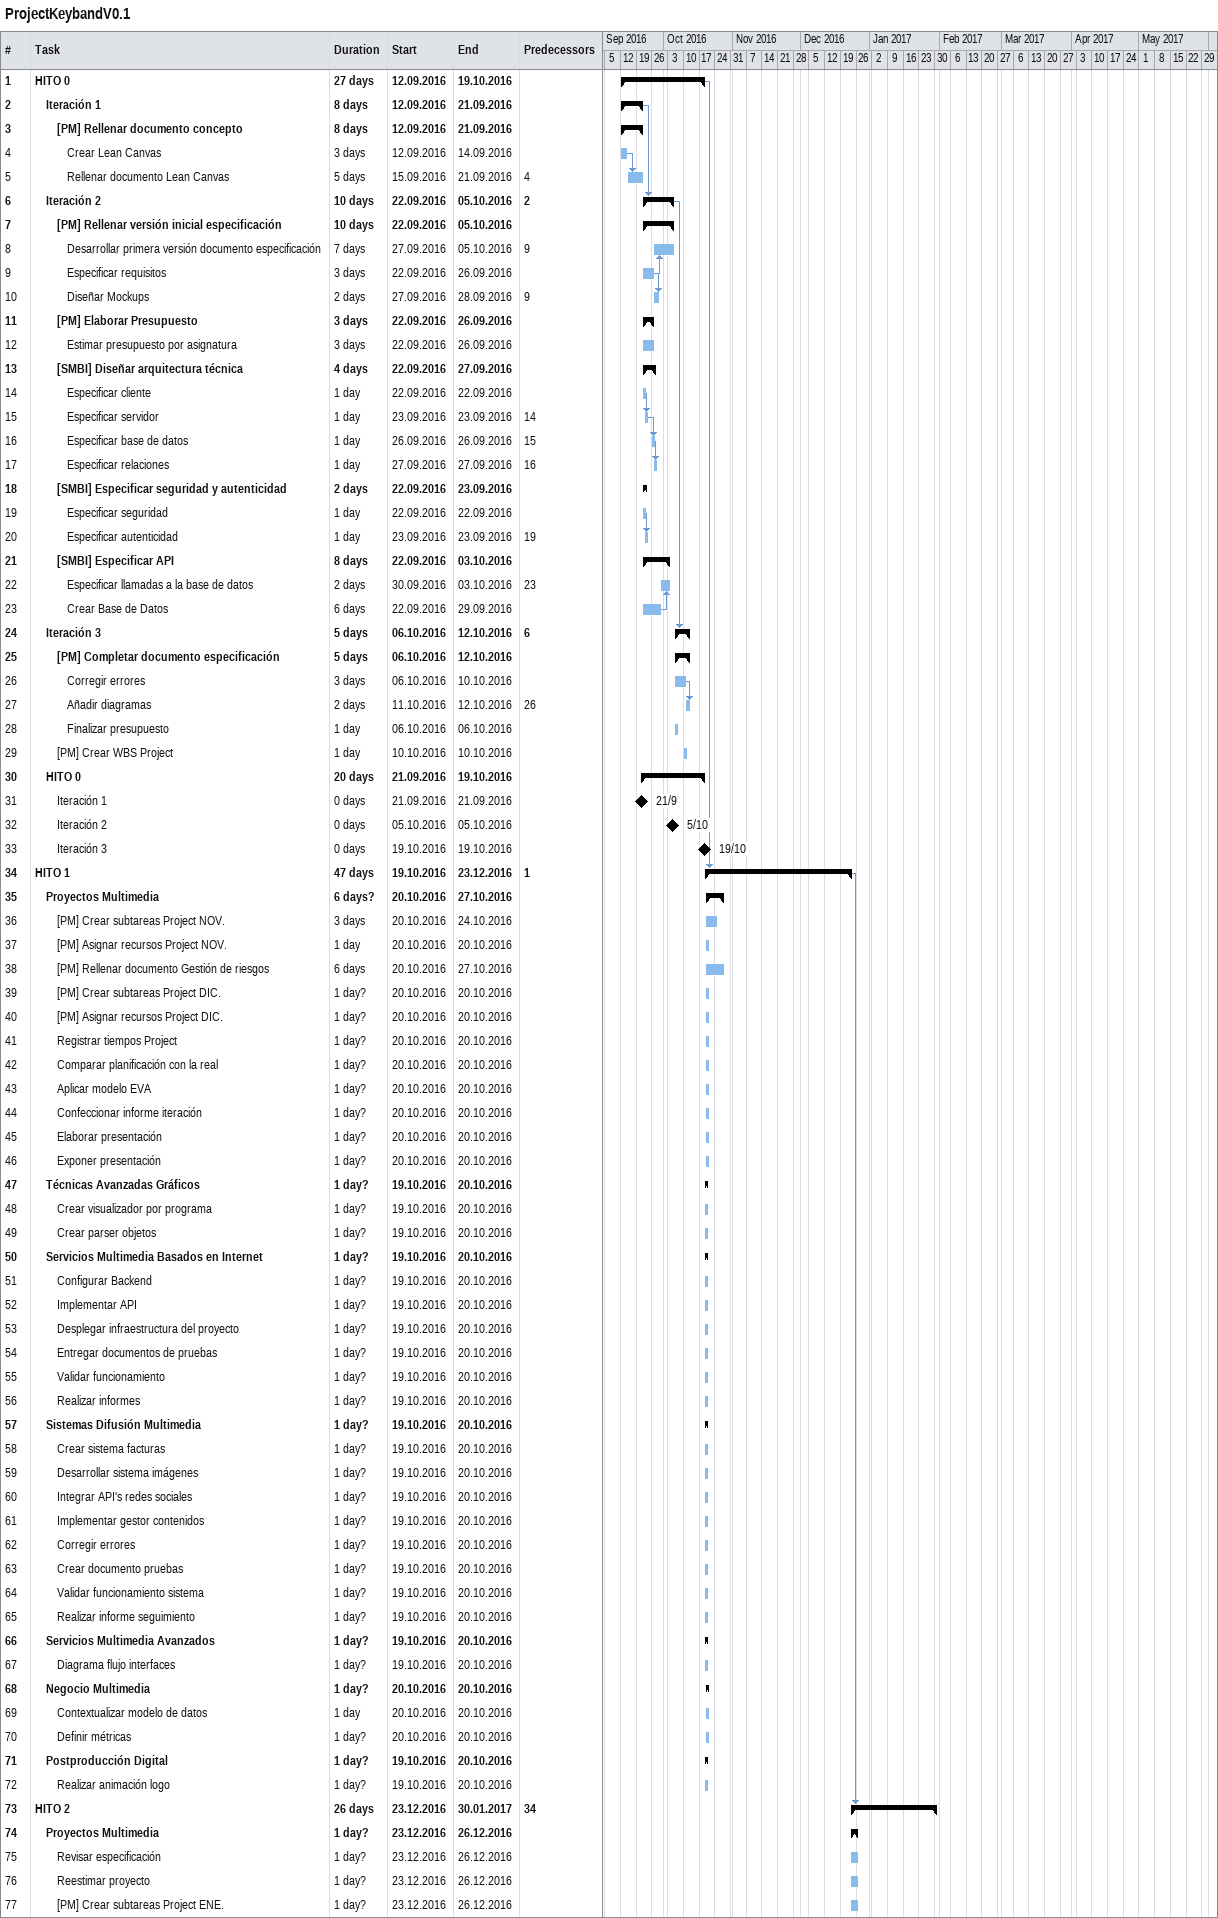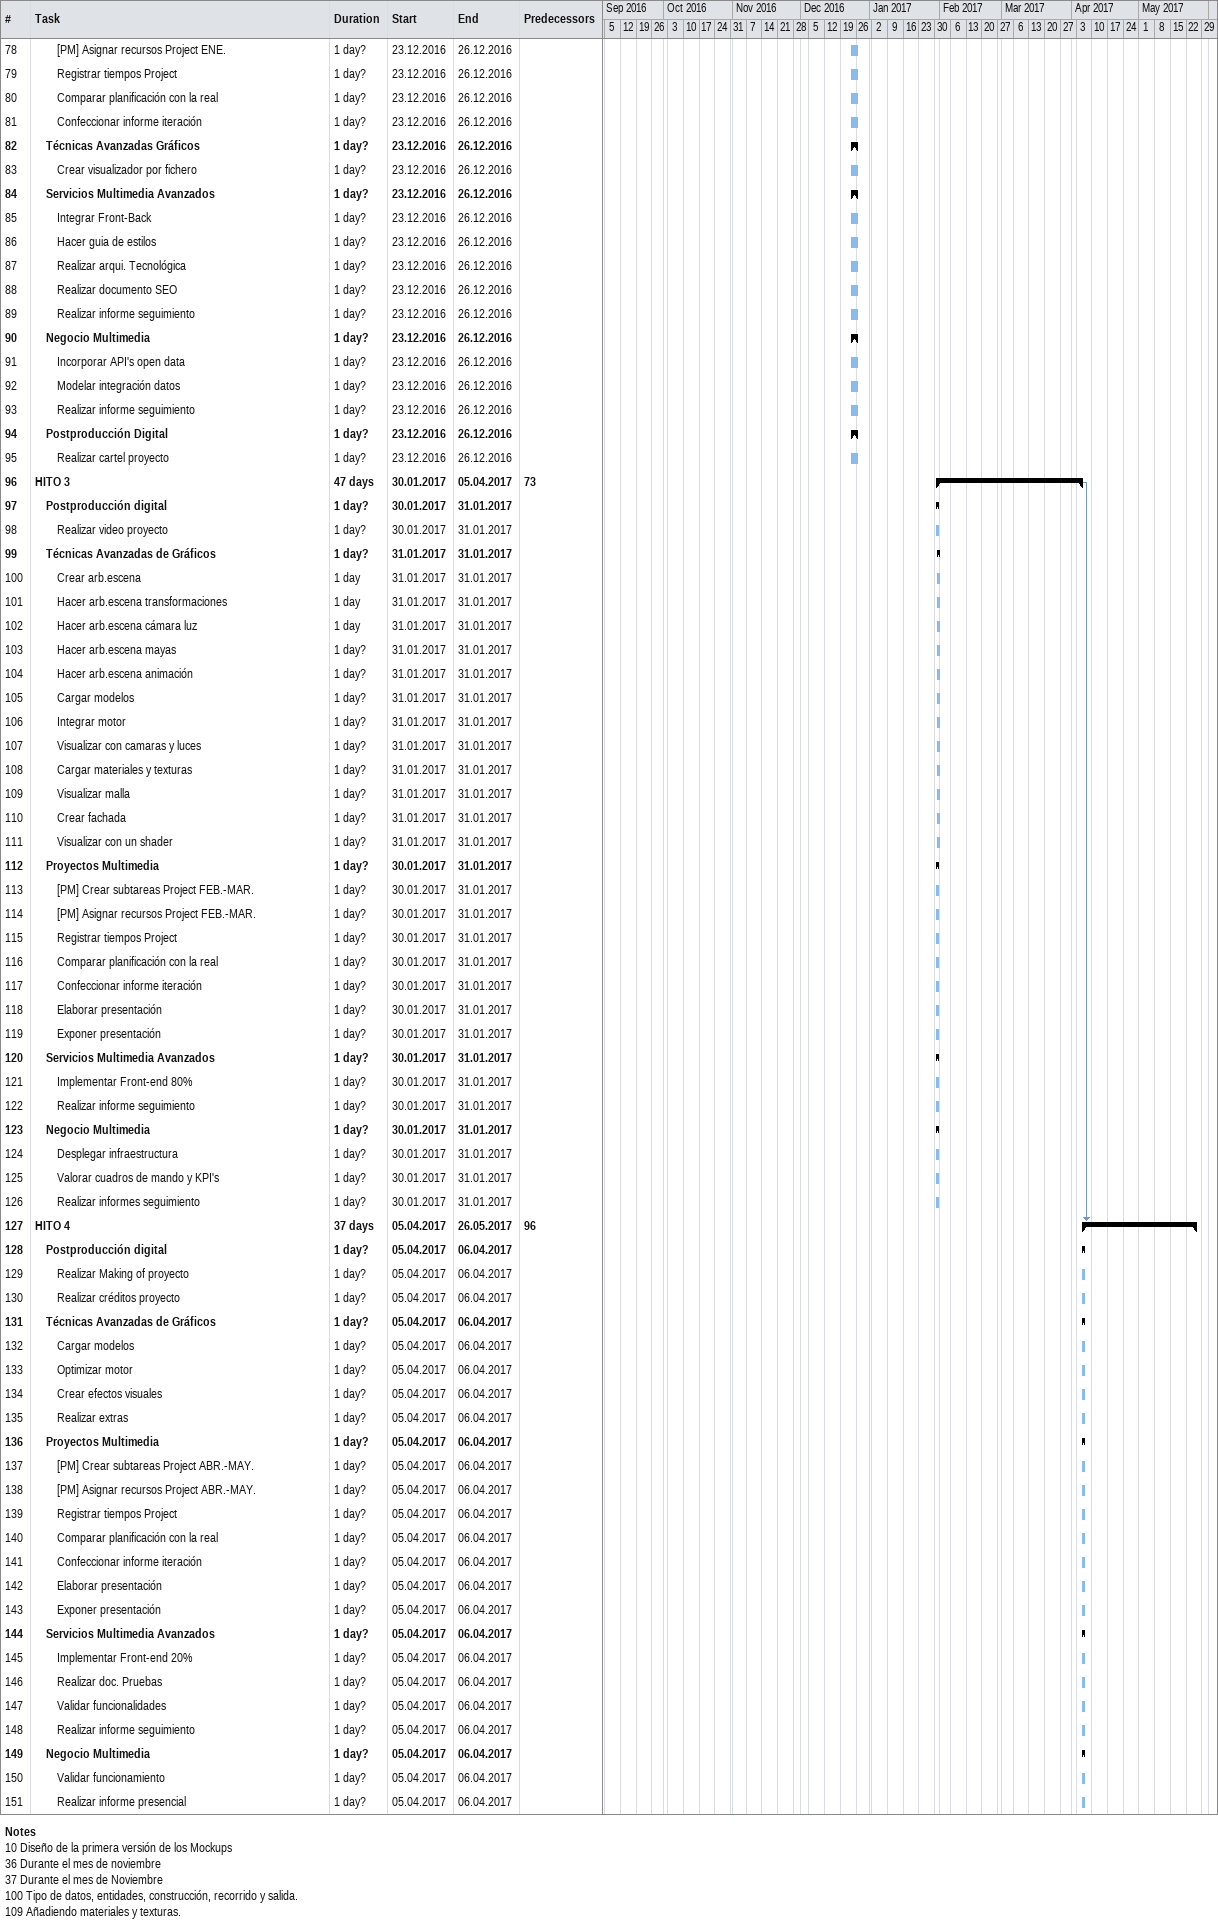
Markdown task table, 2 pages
ProjectKeybandV0.1

| ID | Level | Task | Duration | Start | Finish | Predecessors |
|---|---|---|---|---|---|---|
| 1 | 1 | **HITO 0** | 27d | 2016-09-12 | 2016-10-19 |  |
| 2 | 2 | **Iteración 1** | 8d | 2016-09-12 | 2016-09-21 |  |
| 3 | 3 | **[PM] Rellenar documento concepto** | 8d | 2016-09-12 | 2016-09-21 |  |
| 4 | 4 | Crear Lean Canvas | 3d | 2016-09-12 | 2016-09-14 |  |
| 5 | 4 | Rellenar documento Lean Canvas | 5d | 2016-09-15 | 2016-09-21 | 4 |
| 6 | 2 | **Iteración 2** | 10d | 2016-09-22 | 2016-10-05 | 2 |
| 7 | 3 | **[PM] Rellenar versión inicial especificación** | 10d | 2016-09-22 | 2016-10-05 |  |
| 8 | 4 | Desarrollar primera versión documento especificación | 7d | 2016-09-27 | 2016-10-05 | 9 |
| 9 | 4 | Especificar requisitos | 3d | 2016-09-22 | 2016-09-26 |  |
| 10 | 4 | Diseñar Mockups | 2d | 2016-09-27 | 2016-09-28 | 9 |
| 11 | 3 | **[PM] Elaborar Presupuesto** | 3d | 2016-09-22 | 2016-09-26 |  |
| 12 | 4 | Estimar presupuesto por asignatura | 3d | 2016-09-22 | 2016-09-26 |  |
| 13 | 3 | **[SMBI] Diseñar arquitectura técnica** | 4d | 2016-09-22 | 2016-09-27 |  |
| 14 | 4 | Especificar cliente | 1d | 2016-09-22 | 2016-09-22 |  |
| 15 | 4 | Especificar servidor | 1d | 2016-09-23 | 2016-09-23 | 14 |
| 16 | 4 | Especificar base de datos | 1d | 2016-09-26 | 2016-09-26 | 15 |
| 17 | 4 | Especificar relaciones | 1d | 2016-09-27 | 2016-09-27 | 16 |
| 18 | 3 | **[SMBI] Especificar seguridad y autenticidad** | 2d | 2016-09-22 | 2016-09-23 |  |
| 19 | 4 | Especificar seguridad | 1d | 2016-09-22 | 2016-09-22 |  |
| 20 | 4 | Especificar autenticidad | 1d | 2016-09-23 | 2016-09-23 | 19 |
| 21 | 3 | **[SMBI] Especificar API** | 8d | 2016-09-22 | 2016-10-03 |  |
| 22 | 4 | Especificar llamadas a la base de datos | 2d | 2016-09-30 | 2016-10-03 | 23 |
| 23 | 4 | Crear Base de Datos | 6d | 2016-09-22 | 2016-09-29 |  |
| 24 | 2 | **Iteración 3** | 5d | 2016-10-06 | 2016-10-12 | 6 |
| 25 | 3 | **[PM] Completar documento especificación** | 5d | 2016-10-06 | 2016-10-12 |  |
| 26 | 4 | Corregir errores | 3d | 2016-10-06 | 2016-10-10 |  |
| 27 | 4 | Añadir diagramas | 2d | 2016-10-11 | 2016-10-12 | 26 |
| 28 | 4 | Finalizar presupuesto | 1d | 2016-10-06 | 2016-10-06 |  |
| 29 | 3 | [PM] Crear WBS Project | 1d | 2016-10-10 | 2016-10-10 |  |
| 30 | 2 | **HITO 0** | 20d | 2016-09-21 | 2016-10-19 |  |
| 31 | 3 | Iteración 1 | 0d | 2016-09-21 | 2016-09-21 |  |
| 32 | 3 | Iteración 2 | 0d | 2016-10-05 | 2016-10-05 |  |
| 33 | 3 | Iteración 3 | 0d | 2016-10-19 | 2016-10-19 |  |
| 34 | 1 | **HITO 1** | 47d | 2016-10-19 | 2016-12-23 | 1 |
| 35 | 2 | **Proyectos Multimedia** | 6d? | 2016-10-20 | 2016-10-27 |  |
| 36 | 3 | [PM] Crear subtareas Project NOV. | 3d | 2016-10-20 | 2016-10-24 |  |
| 37 | 3 | [PM] Asignar recursos Project NOV. | 1d | 2016-10-20 | 2016-10-20 |  |
| 38 | 3 | [PM] Rellenar documento Gestión de riesgos | 6d | 2016-10-20 | 2016-10-27 |  |
| 39 | 3 | [PM] Crear subtareas Project DIC. | 1d? | 2016-10-20 | 2016-10-20 |  |
| 40 | 3 | [PM] Asignar recursos Project DIC. | 1d? | 2016-10-20 | 2016-10-20 |  |
| 41 | 3 | Registrar tiempos Project | 1d? | 2016-10-20 | 2016-10-20 |  |
| 42 | 3 | Comparar planificación con la real | 1d? | 2016-10-20 | 2016-10-20 |  |
| 43 | 3 | Aplicar modelo EVA | 1d? | 2016-10-20 | 2016-10-20 |  |
| 44 | 3 | Confeccionar informe iteración | 1d? | 2016-10-20 | 2016-10-20 |  |
| 45 | 3 | Elaborar presentación | 1d? | 2016-10-20 | 2016-10-20 |  |
| 46 | 3 | Exponer presentación | 1d? | 2016-10-20 | 2016-10-20 |  |
| 47 | 2 | **Técnicas Avanzadas Gráficos** | 1d? | 2016-10-19 | 2016-10-20 |  |
| 48 | 3 | Crear visualizador por programa | 1d? | 2016-10-19 | 2016-10-20 |  |
| 49 | 3 | Crear parser objetos | 1d? | 2016-10-19 | 2016-10-20 |  |
| 50 | 2 | **Servicios Multimedia Basados en Internet** | 1d? | 2016-10-19 | 2016-10-20 |  |
| 51 | 3 | Configurar Backend | 1d? | 2016-10-19 | 2016-10-20 |  |
| 52 | 3 | Implementar API | 1d? | 2016-10-19 | 2016-10-20 |  |
| 53 | 3 | Desplegar infraestructura del proyecto | 1d? | 2016-10-19 | 2016-10-20 |  |
| 54 | 3 | Entregar documentos de pruebas | 1d? | 2016-10-19 | 2016-10-20 |  |
| 55 | 3 | Validar funcionamiento | 1d? | 2016-10-19 | 2016-10-20 |  |
| 56 | 3 | Realizar informes | 1d? | 2016-10-19 | 2016-10-20 |  |
| 57 | 2 | **Sistemas Difusión Multimedia** | 1d? | 2016-10-19 | 2016-10-20 |  |
| 58 | 3 | Crear sistema facturas | 1d? | 2016-10-19 | 2016-10-20 |  |
| 59 | 3 | Desarrollar sistema imágenes | 1d? | 2016-10-19 | 2016-10-20 |  |
| 60 | 3 | Integrar API's redes sociales | 1d? | 2016-10-19 | 2016-10-20 |  |
| 61 | 3 | Implementar gestor contenidos | 1d? | 2016-10-19 | 2016-10-20 |  |
| 62 | 3 | Corregir errores | 1d? | 2016-10-19 | 2016-10-20 |  |
| 63 | 3 | Crear documento pruebas | 1d? | 2016-10-19 | 2016-10-20 |  |
| 64 | 3 | Validar funcionamiento sistema | 1d? | 2016-10-19 | 2016-10-20 |  |
| 65 | 3 | Realizar informe seguimiento | 1d? | 2016-10-19 | 2016-10-20 |  |
| 66 | 2 | **Servicios Multimedia Avanzados** | 1d? | 2016-10-19 | 2016-10-20 |  |
| 67 | 3 | Diagrama flujo interfaces | 1d? | 2016-10-19 | 2016-10-20 |  |
| 68 | 2 | **Negocio Multimedia** | 1d? | 2016-10-20 | 2016-10-20 |  |
| 69 | 3 | Contextualizar modelo de datos | 1d | 2016-10-20 | 2016-10-20 |  |
| 70 | 3 | Definir métricas | 1d? | 2016-10-20 | 2016-10-20 |  |
| 71 | 2 | **Postproducción Digital** | 1d? | 2016-10-19 | 2016-10-20 |  |
| 72 | 3 | Realizar animación logo | 1d? | 2016-10-19 | 2016-10-20 |  |
| 73 | 1 | **HITO 2** | 26d | 2016-12-23 | 2017-01-30 | 34 |
| 74 | 2 | **Proyectos Multimedia** | 1d? | 2016-12-23 | 2016-12-26 |  |
| 75 | 3 | Revisar especificación | 1d? | 2016-12-23 | 2016-12-26 |  |
| 76 | 3 | Reestimar proyecto | 1d? | 2016-12-23 | 2016-12-26 |  |
| 77 | 3 | [PM] Crear subtareas Project ENE. | 1d? | 2016-12-23 | 2016-12-26 |  |
| 78 | 3 | [PM] Asignar recursos Project ENE. | 1d? | 2016-12-23 | 2016-12-26 |  |
| 79 | 3 | Registrar tiempos Project | 1d? | 2016-12-23 | 2016-12-26 |  |
| 80 | 3 | Comparar planificación con la real | 1d? | 2016-12-23 | 2016-12-26 |  |
| 81 | 3 | Confeccionar informe iteración | 1d? | 2016-12-23 | 2016-12-26 |  |
| 82 | 2 | **Técnicas Avanzadas Gráficos** | 1d? | 2016-12-23 | 2016-12-26 |  |
| 83 | 3 | Crear visualizador por fichero | 1d? | 2016-12-23 | 2016-12-26 |  |
| 84 | 2 | **Servicios Multimedia Avanzados** | 1d? | 2016-12-23 | 2016-12-26 |  |
| 85 | 3 | Integrar Front-Back | 1d? | 2016-12-23 | 2016-12-26 |  |
| 86 | 3 | Hacer guia de estilos | 1d? | 2016-12-23 | 2016-12-26 |  |
| 87 | 3 | Realizar arqui. Tecnológica | 1d? | 2016-12-23 | 2016-12-26 |  |
| 88 | 3 | Realizar documento SEO | 1d? | 2016-12-23 | 2016-12-26 |  |
| 89 | 3 | Realizar informe seguimiento | 1d? | 2016-12-23 | 2016-12-26 |  |
| 90 | 2 | **Negocio Multimedia** | 1d? | 2016-12-23 | 2016-12-26 |  |
| 91 | 3 | Incorporar API's open data | 1d? | 2016-12-23 | 2016-12-26 |  |
| 92 | 3 | Modelar integración datos | 1d? | 2016-12-23 | 2016-12-26 |  |
| 93 | 3 | Realizar informe seguimiento | 1d? | 2016-12-23 | 2016-12-26 |  |
| 94 | 2 | **Postproducción Digital** | 1d? | 2016-12-23 | 2016-12-26 |  |
| 95 | 3 | Realizar cartel proyecto | 1d? | 2016-12-23 | 2016-12-26 |  |
| 96 | 1 | **HITO 3** | 47d | 2017-01-30 | 2017-04-05 | 73 |
| 97 | 2 | **Postproducción digital** | 1d? | 2017-01-30 | 2017-01-31 |  |
| 98 | 3 | Realizar video proyecto | 1d? | 2017-01-30 | 2017-01-31 |  |
| 99 | 2 | **Técnicas Avanzadas de Gráficos** | 1d? | 2017-01-31 | 2017-01-31 |  |
| 100 | 3 | Crear arb.escena | 1d | 2017-01-31 | 2017-01-31 |  |
| 101 | 3 | Hacer arb.escena transformaciones | 1d | 2017-01-31 | 2017-01-31 |  |
| 102 | 3 | Hacer arb.escena cámara luz | 1d | 2017-01-31 | 2017-01-31 |  |
| 103 | 3 | Hacer arb.escena mayas | 1d? | 2017-01-31 | 2017-01-31 |  |
| 104 | 3 | Hacer arb.escena animación | 1d? | 2017-01-31 | 2017-01-31 |  |
| 105 | 3 | Cargar modelos | 1d? | 2017-01-31 | 2017-01-31 |  |
| 106 | 3 | Integrar motor | 1d? | 2017-01-31 | 2017-01-31 |  |
| 107 | 3 | Visualizar con camaras y luces | 1d? | 2017-01-31 | 2017-01-31 |  |
| 108 | 3 | Cargar materiales y texturas | 1d? | 2017-01-31 | 2017-01-31 |  |
| 109 | 3 | Visualizar malla | 1d? | 2017-01-31 | 2017-01-31 |  |
| 110 | 3 | Crear fachada | 1d? | 2017-01-31 | 2017-01-31 |  |
| 111 | 3 | Visualizar con un shader | 1d? | 2017-01-31 | 2017-01-31 |  |
| 112 | 2 | **Proyectos Multimedia** | 1d? | 2017-01-30 | 2017-01-31 |  |
| 113 | 3 | [PM] Crear subtareas Project FEB.-MAR. | 1d? | 2017-01-30 | 2017-01-31 |  |
| 114 | 3 | [PM] Asignar recursos Project FEB.-MAR. | 1d? | 2017-01-30 | 2017-01-31 |  |
| 115 | 3 | Registrar tiempos Project | 1d? | 2017-01-30 | 2017-01-31 |  |
| 116 | 3 | Comparar planificación con la real | 1d? | 2017-01-30 | 2017-01-31 |  |
| 117 | 3 | Confeccionar informe iteración | 1d? | 2017-01-30 | 2017-01-31 |  |
| 118 | 3 | Elaborar presentación | 1d? | 2017-01-30 | 2017-01-31 |  |
| 119 | 3 | Exponer presentación | 1d? | 2017-01-30 | 2017-01-31 |  |
| 120 | 2 | **Servicios Multimedia Avanzados** | 1d? | 2017-01-30 | 2017-01-31 |  |
| 121 | 3 | Implementar Front-end 80% | 1d? | 2017-01-30 | 2017-01-31 |  |
| 122 | 3 | Realizar informe seguimiento | 1d? | 2017-01-30 | 2017-01-31 |  |
| 123 | 2 | **Negocio Multimedia** | 1d? | 2017-01-30 | 2017-01-31 |  |
| 124 | 3 | Desplegar infraestructura | 1d? | 2017-01-30 | 2017-01-31 |  |
| 125 | 3 | Valorar cuadros de mando y KPI's | 1d? | 2017-01-30 | 2017-01-31 |  |
| 126 | 3 | Realizar informes seguimiento | 1d? | 2017-01-30 | 2017-01-31 |  |
| 127 | 1 | **HITO 4** | 37d | 2017-04-05 | 2017-05-26 | 96 |
| 128 | 2 | **Postproducción digital** | 1d? | 2017-04-05 | 2017-04-06 |  |
| 129 | 3 | Realizar Making of proyecto | 1d? | 2017-04-05 | 2017-04-06 |  |
| 130 | 3 | Realizar créditos proyecto | 1d? | 2017-04-05 | 2017-04-06 |  |
| 131 | 2 | **Técnicas Avanzadas de Gráficos** | 1d? | 2017-04-05 | 2017-04-06 |  |
| 132 | 3 | Cargar modelos | 1d? | 2017-04-05 | 2017-04-06 |  |
| 133 | 3 | Optimizar motor | 1d? | 2017-04-05 | 2017-04-06 |  |
| 134 | 3 | Crear efectos visuales | 1d? | 2017-04-05 | 2017-04-06 |  |
| 135 | 3 | Realizar extras | 1d? | 2017-04-05 | 2017-04-06 |  |
| 136 | 2 | **Proyectos Multimedia** | 1d? | 2017-04-05 | 2017-04-06 |  |
| 137 | 3 | [PM] Crear subtareas Project ABR.-MAY. | 1d? | 2017-04-05 | 2017-04-06 |  |
| 138 | 3 | [PM] Asignar recursos Project ABR.-MAY. | 1d? | 2017-04-05 | 2017-04-06 |  |
| 139 | 3 | Registrar tiempos Project | 1d? | 2017-04-05 | 2017-04-06 |  |
| 140 | 3 | Comparar planificación con la real | 1d? | 2017-04-05 | 2017-04-06 |  |
| 141 | 3 | Confeccionar informe iteración | 1d? | 2017-04-05 | 2017-04-06 |  |
| 142 | 3 | Elaborar presentación | 1d? | 2017-04-05 | 2017-04-06 |  |
| 143 | 3 | Exponer presentación | 1d? | 2017-04-05 | 2017-04-06 |  |
| 144 | 2 | **Servicios Multimedia Avanzados** | 1d? | 2017-04-05 | 2017-04-06 |  |
| 145 | 3 | Implementar Front-end 20% | 1d? | 2017-04-05 | 2017-04-06 |  |
| 146 | 3 | Realizar doc. Pruebas | 1d? | 2017-04-05 | 2017-04-06 |  |
| 147 | 3 | Validar funcionalidades | 1d? | 2017-04-05 | 2017-04-06 |  |
| 148 | 3 | Realizar informe seguimiento | 1d? | 2017-04-05 | 2017-04-06 |  |
| 149 | 2 | **Negocio Multimedia** | 1d? | 2017-04-05 | 2017-04-06 |  |
| 150 | 3 | Validar funcionamiento | 1d? | 2017-04-05 | 2017-04-06 |  |
| 151 | 3 | Realizar informe presencial | 1d? | 2017-04-05 | 2017-04-06 |  |

Notes
- 10: Diseño de la primera versión de los Mockups
- 36: Durante el mes de noviembre
- 37: Durante el mes de Noviembre
- 100: Tipo de datos, entidades, construcción, recorrido y salida.
- 109: Añadiendo materiales y texturas.
